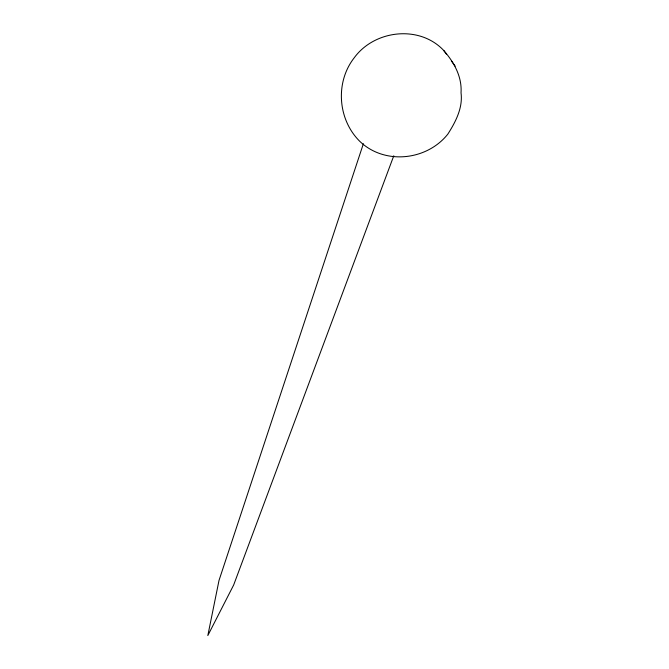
<?xml version="1.0" encoding="UTF-8"?>
<svg xmlns="http://www.w3.org/2000/svg" width="669" height="669" viewBox="0 0 669 669"><rect width="100%" height="100%" fill="white"/><g stroke="black" fill="none" stroke-linecap="round" stroke-linejoin="round"><path stroke-width="1" d="M393.782 155.777L233.657 585.007L207.825 635.55L219.014 580.408L363.376 143.735M443.714 50.468C419.547 24.703 374.523 29.921 354.244 57.768C335.186 82.078 337.678 118.873 359.211 140.766C383.864 165.235 426.646 160.828 447.837 134.118C455.631 121.858 463.007 107.818 461.033 92.815C462.112 76.659 454.025 62.267 443.714 50.468L446.566 54.34M451.374 60.954L455.179 66.131"/></g></svg>
